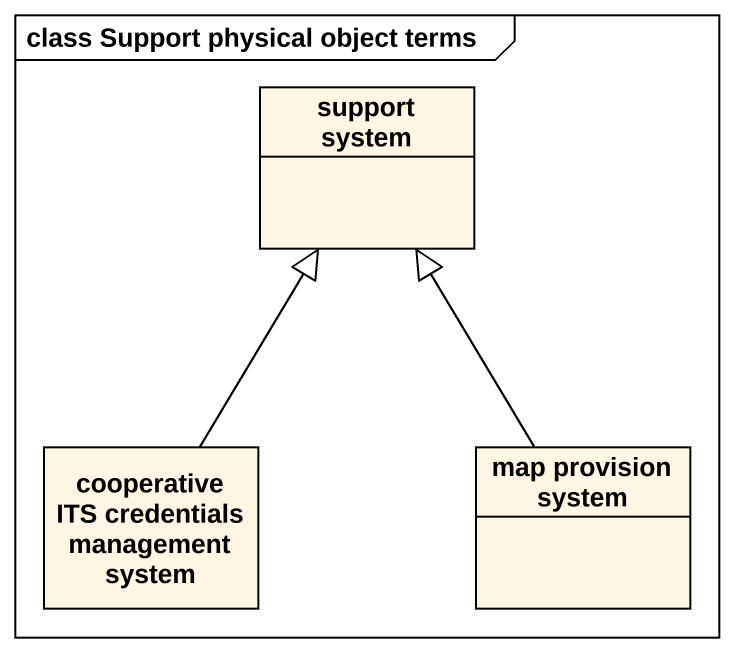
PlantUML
@startuml
mainframe class Support physical object terms
hide circle
hide empty members
class "support system" as support_system
class "cooperative ITS credentials management system" as cooperative_ITS_credentials
class "map provision system" as map_provision_system
cooperative_ITS_credentials -up-|> support_system
map_provision_system -up-|> support_system
@enduml
